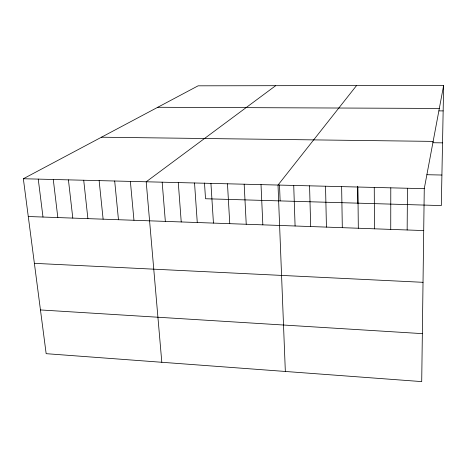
<?xml version="1.0" encoding="UTF-8"?>
<svg xmlns="http://www.w3.org/2000/svg" width="467" height="467" viewBox="0 0 467 467"><rect width="100%" height="100%" fill="white"/><g stroke="black" fill="none" stroke-linecap="round" stroke-linejoin="round"><path stroke-width="0.7" d="M390.739 229.396L390.786 187.839M407.154 229.98L407.452 188.254M443.65 85.397L424.264 188.668L421.713 381.603L46.157 353.677L23.35 178.744L198.113 85.823L443.65 85.397L441.315 205.579L205.521 198.744L204.488 183M356.56 85.549L278.017 185.049L285.337 371.463M275.658 85.689L146.206 181.786L161.815 362.281M157.764 107.276L439.324 108.443M438.962 110.877L443.154 110.901M101.462 137.21L433.137 141.39M432.862 142.727L442.535 142.849M426.908 174.716L441.905 175.032M23.35 178.744L424.264 188.668M28.277 216.519L423.709 230.564M34.383 263.341L423.026 282.319M40.454 309.948L422.349 333.636M38.247 179.112L42.993 217.038M53.273 179.486L57.832 217.569M68.427 179.859L72.799 218.101M83.716 180.239L87.895 218.638M99.132 180.618L103.119 219.175M114.689 181.003L118.472 219.723M130.375 181.394L133.959 220.272M162.172 182.183L165.341 221.387M178.277 182.579L181.231 221.953M194.535 182.982L197.267 222.52M210.932 183.385L213.442 223.098M227.476 183.8L229.764 223.675M244.171 184.208L246.232 224.259M261.018 184.628L262.839 224.849M279.511 184.985L280.124 200.903M293.72 185.44L295.086 225.999M309.557 185.831L310.695 226.553M325.528 186.222L326.439 227.108M341.634 186.625L342.311 227.674M357.88 187.028L358.317 228.246M357.64 186.24L357.821 203.157M374.26 187.43L374.458 228.818"/></g></svg>
